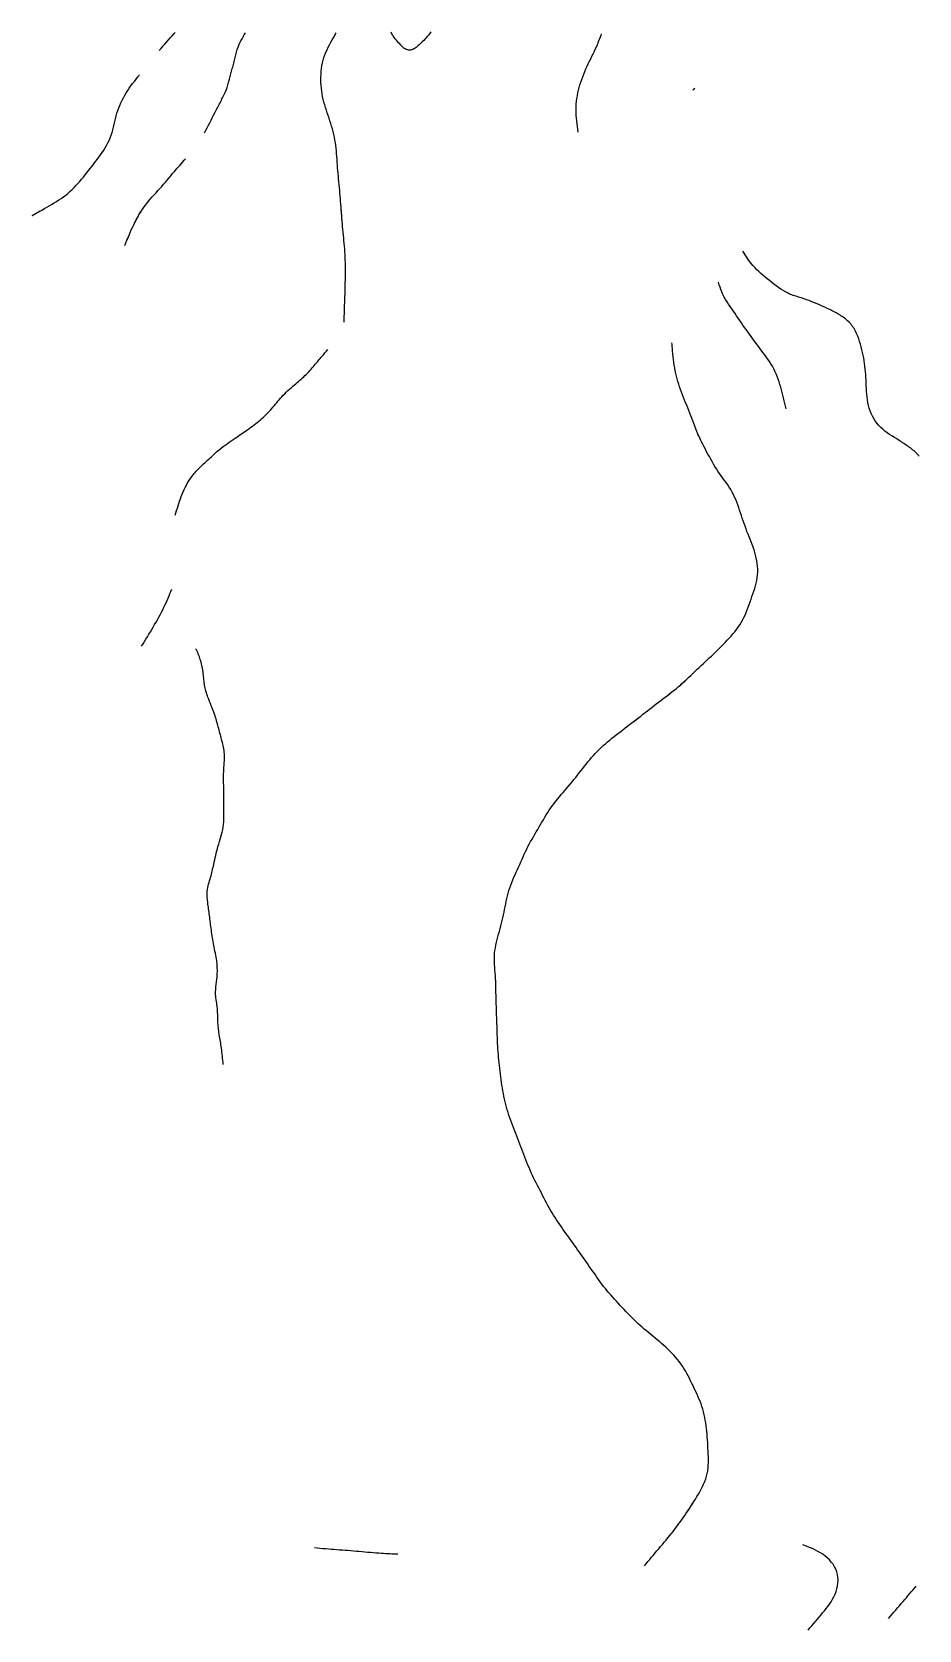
# Model space of a CAD drawing. Extents: x 366044 to 388405, y 4538112 to 4547939.
# Drawn here: x 388326.4 to 388405.3, y 4541113.3 to 4541255.5 of the extents above.
import ezdxf

# ---------------------------------------------------------------- set-up
doc = ezdxf.new("R2010")
doc.units = 0
doc.layers.add('Egri_1m', color=7, linetype='Continuous')
doc.layers.add('NADI', color=7, linetype='Continuous')

msp = doc.modelspace()

# ---------------------------------------------------------------- linework, layer by layer
at = {"layer": 'Egri_1m'}
for p, q in [((388385.2, 4541250.33), (388385.39, 4541250.48)), ((388326.4, 4541239.17), (388327.14, 4541239.58))]:
    msp.add_line(p, q, dxfattribs=at)
for points in [[(388337.72, 4541253.84), (388339.04, 4541255.34), (388339.13, 4541255.44)], [(388354.17, 4541229.68), (388354.24, 4541231.68), (388354.29, 4541233.68), (388354.26, 4541235.68), (388354.09, 4541237.67), (388353.92, 4541239.66), (388353.76, 4541241.66), (388353.58, 4541243.65), (388353.4, 4541245.64), (388352.91, 4541247.58), (388352.32, 4541249.49), (388352.11, 4541251.48), (388352.46, 4541253.45), (388353.37, 4541255.23), (388353.47, 4541255.41)], [(388361.88, 4541255.49), (388361.64, 4541255.15), (388361.26, 4541254.74), (388360.87, 4541254.35), (388360.49, 4541254.05), (388360.29, 4541253.94), (388360.1, 4541253.87), (388359.71, 4541253.93), (388359.32, 4541254.22), (388358.93, 4541254.64), (388358.54, 4541255.13), (388358.35, 4541255.46)], [(388375.01, 4541246.58), (388374.82, 4541248.57), (388375.1, 4541250.55), (388375.8, 4541252.43), (388376.66, 4541254.23), (388377.09, 4541255.33)], [(388326.4, 4541239.17), (388328.15, 4541240.14), (388329.78, 4541241.29), (388331.13, 4541242.77), (388332.35, 4541244.35), (388333.36, 4541246.07), (388333.89, 4541248.01), (388334.65, 4541249.85), (388335.82, 4541251.48), (388335.98, 4541251.68)], [(388354.17, 4541229.68), (388354.24, 4541231.68), (388354.29, 4541233.68), (388354.26, 4541235.68), (388354.09, 4541237.67), (388353.93, 4541239.6)], [(388405.34, 4541217.75), (388405.17, 4541217.95), (388404.39, 4541218.59), (388403.57, 4541219.15), (388401.93, 4541220.3), (388400.91, 4541222.02), (388400.65, 4541224), (388400.5, 4541225.99), (388400.05, 4541227.94), (388399.68, 4541228.88), (388399.42, 4541229.3), (388399.08, 4541229.7), (388398.28, 4541230.31), (388397.4, 4541230.78), (388395.57, 4541231.58), (388395.1, 4541231.75), (388394.62, 4541231.9), (388394.15, 4541232.05), (388393.68, 4541232.24), (388392.03, 4541233.36), (388390.55, 4541234.71), (388389.66, 4541235.97)], [(388339.15, 4541212.5), (388339.68, 4541214.16), (388340.48, 4541215.73), (388341.22, 4541216.62), (388342.13, 4541217.48), (388343.07, 4541218.32), (388344.48, 4541219.35), (388345.58, 4541220.1), (388346.73, 4541220.98), (388347.73, 4541221.97), (388348.63, 4541223.02), (388349.75, 4541224.09), (388350.69, 4541224.91), (388351.55, 4541225.85), (388352.2, 4541226.62), (388352.73, 4541227.23)], [(388339.15, 4541212.5), (388339.68, 4541214.16), (388340.48, 4541215.73), (388341.22, 4541216.62), (388342.13, 4541217.48), (388343.07, 4541218.32), (388344.48, 4541219.35), (388345.58, 4541220.1), (388346.73, 4541220.98), (388347.73, 4541221.97), (388348.63, 4541223.02), (388349.75, 4541224.09), (388350.69, 4541224.91), (388351.55, 4541225.85), (388352.2, 4541226.62), (388352.73, 4541227.23)], [(388380.9, 4541119.01), (388382.18, 4541120.54), (388383.46, 4541122.08), (388384.63, 4541123.7), (388385.7, 4541125.39), (388386.49, 4541127.23), (388386.57, 4541129.23), (388386.43, 4541131.23), (388386.02, 4541133.18), (388385.23, 4541135.02), (388384.28, 4541136.78), (388382.98, 4541138.3), (388381.46, 4541139.6), (388379.96, 4541140.92), (388378.58, 4541142.37), (388377.27, 4541143.88), (388376.11, 4541145.51), (388374.96, 4541147.14), (388373.8, 4541148.77), (388372.68, 4541150.43), (388371.73, 4541152.19), (388370.83, 4541153.98), (388370.09, 4541155.84), (388369.36, 4541157.7), (388368.69, 4541159.58), (388368.26, 4541161.53), (388368, 4541163.52), (388367.84, 4541165.51), (388367.77, 4541167.51), (388367.7, 4541169.51), (388367.64, 4541171.51), (388367.57, 4541173.51), (388367.99, 4541175.46), (388368.46, 4541177.41), (388368.92, 4541179.35), (388369.7, 4541181.19), (388370.54, 4541183.01), (388371.53, 4541184.75), (388372.58, 4541186.45), (388373.83, 4541188.01), (388375.1, 4541189.56), (388376.36, 4541191.11), (388377.81, 4541192.48), (388379.39, 4541193.71), (388380.97, 4541194.93), (388382.55, 4541196.16), (388384.13, 4541197.4), (388385.58, 4541198.76), (388387.04, 4541200.13), (388388.45, 4541201.55), (388389.64, 4541203.16), (388390.39, 4541205.01), (388390.95, 4541206.93), (388390.8, 4541208.93), (388390.12, 4541210.81), (388389.45, 4541212.69), (388388.71, 4541214.55), (388387.58, 4541216.2), (388386.56, 4541217.92), (388385.67, 4541219.71), (388384.95, 4541221.58), (388384.19, 4541223.43), (388383.65, 4541225.35), (388383.39, 4541227.34), (388383.35, 4541227.82)], [(388385.92, 4541219.14), (388385.67, 4541219.71), (388384.95, 4541221.58), (388384.19, 4541223.43), (388383.65, 4541225.35), (388383.39, 4541227.34), (388383.35, 4541227.82)], [(388343.42, 4541163.62), (388343.26, 4541165.08), (388343.07, 4541166.26), (388342.95, 4541167.4), (388342.9, 4541168.61), (388342.74, 4541169.85), (388342.89, 4541171.65), (388342.84, 4541172.83), (388342.58, 4541174.22), (388342.36, 4541175.58), (388342.2, 4541176.88), (388342.04, 4541178.04), (388341.99, 4541179.05), (388342.29, 4541180.25), (388342.57, 4541181.42), (388342.95, 4541183.02), (388343.41, 4541184.73), (388343.47, 4541186.66), (388343.46, 4541188.26), (388343.47, 4541189.87), (388343.51, 4541191.42), (388343.27, 4541192.55), (388342.98, 4541193.65), (388342.64, 4541194.78), (388342.06, 4541196.3), (388341.75, 4541197.38), (388341.64, 4541198.46), (388341.42, 4541199.52), (388341.04, 4541200.51), (388341, 4541200.6)], [(388343.42, 4541163.62), (388343.26, 4541165.08), (388343.07, 4541166.26), (388342.95, 4541167.4), (388342.9, 4541168.61), (388342.74, 4541169.85), (388342.89, 4541171.65), (388342.84, 4541172.83), (388342.58, 4541174.22), (388342.36, 4541175.58), (388342.2, 4541176.88), (388342.04, 4541178.04), (388341.99, 4541179.05), (388342.29, 4541180.25), (388342.57, 4541181.42), (388342.95, 4541183.02), (388343.41, 4541184.73), (388343.47, 4541186.66), (388343.46, 4541188.26), (388343.47, 4541189.87), (388343.51, 4541191.42), (388343.27, 4541192.55), (388342.98, 4541193.65), (388342.64, 4541194.78), (388342.06, 4541196.3), (388341.75, 4541197.38), (388341.64, 4541198.46), (388341.42, 4541199.52), (388341.04, 4541200.51), (388341, 4541200.6)], [(388385.49, 4541134.48), (388385.23, 4541135.02), (388384.28, 4541136.78), (388382.98, 4541138.3), (388381.46, 4541139.6), (388379.96, 4541140.92), (388378.58, 4541142.37), (388377.27, 4541143.88), (388376.11, 4541145.51), (388374.96, 4541147.14), (388373.8, 4541148.77), (388372.68, 4541150.43), (388371.73, 4541152.19), (388370.83, 4541153.98), (388370.09, 4541155.84), (388369.36, 4541157.7), (388368.69, 4541159.58), (388368.26, 4541161.53), (388368, 4541163.52), (388367.84, 4541165.51), (388367.77, 4541167.51), (388367.7, 4541169.51), (388367.64, 4541171.51), (388367.57, 4541173.51), (388367.99, 4541175.46), (388368.46, 4541177.41), (388368.92, 4541179.35), (388369.7, 4541181.19), (388370.54, 4541183.01), (388371.53, 4541184.75), (388372.58, 4541186.45), (388373.83, 4541188.01), (388375.1, 4541189.56), (388376.36, 4541191.11), (388377.81, 4541192.48), (388379.39, 4541193.71), (388380.97, 4541194.93), (388382.55, 4541196.16), (388384.13, 4541197.4), (388384.58, 4541197.82)], [(388380.9, 4541119.01), (388382.18, 4541120.54), (388383.46, 4541122.08), (388384.63, 4541123.7), (388385.35, 4541124.83)], [(388351.53, 4541120.63), (388353.52, 4541120.47), (388355.52, 4541120.31), (388357.51, 4541120.14), (388358.96, 4541120.07)], [(388351.53, 4541120.63), (388353.52, 4541120.47), (388355.52, 4541120.31), (388357.51, 4541120.14), (388358.96, 4541120.07)], [(388395.47, 4541113.3), (388396.76, 4541114.82), (388397.87, 4541116.49), (388398.03, 4541118.48), (388396.77, 4541120.04), (388395, 4541120.89)], [(388402.61, 4541114.32), (388403.92, 4541115.84), (388405.09, 4541117.2)]]:
    msp.add_spline(points, degree=3, dxfattribs=at)
at = {"layer": 'NADI'}
for points in [[(388341.76, 4541246.52), (388342.68, 4541248.3), (388343.14, 4541249.19), (388343.36, 4541249.64), (388343.58, 4541250.09), (388343.9, 4541251.03), (388344.16, 4541252), (388344.29, 4541252.48), (388344.41, 4541252.97), (388344.53, 4541253.46), (388344.67, 4541253.94), (388345.39, 4541255.42)], [(388334.66, 4541236.49), (388335.45, 4541238.32), (388336.47, 4541240.04), (388337.78, 4541241.56), (388339.08, 4541243.07), (388340.07, 4541244.21)], [(388334.66, 4541236.49), (388335.45, 4541238.32), (388336.08, 4541239.51)], [(388393.51, 4541221.95), (388393.04, 4541223.89), (388392.29, 4541225.74), (388391.14, 4541227.38), (388389.96, 4541229), (388388.82, 4541230.64), (388387.79, 4541232.35), (388387.49, 4541233.22)], [(388336.15, 4541200.83), (388337.19, 4541202.54), (388338.14, 4541204.3), (388338.85, 4541205.92)], [(388336.15, 4541200.83), (388337.19, 4541202.54), (388338.14, 4541204.3), (388338.85, 4541205.92)]]:
    msp.add_spline(points, degree=3, dxfattribs=at)

doc.saveas('drawing.dxf')
